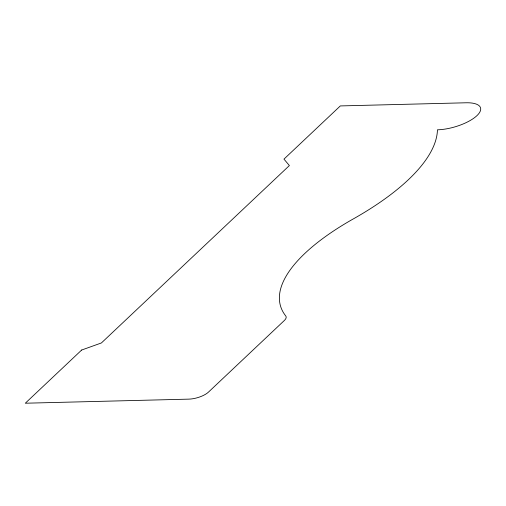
<?xml version="1.0" encoding="UTF-8"?>
<svg xmlns="http://www.w3.org/2000/svg" width="506" height="506" viewBox="0 0 506 506"><rect width="100%" height="100%" fill="white"/><g stroke="black" fill="none" stroke-linecap="round" stroke-linejoin="round"><path stroke-width="0.76" d="M81.662 350.025L25.3 403.219L188.877 399.133A14.87 5.471 -16.3 0 0 208.453 392.118L284.315 320.519A14.87 5.471 -16.3 0 0 285.732 315.934A203.089 74.761 -16.3 0 1 351.657 219.844A231.103 85.071 -16.3 0 0 437.443 129.808A29.98 11.037 -16.3 0 0 476.911 115.672A29.98 11.037 -16.3 0 0 466.077 102.781L340.329 105.925L283.967 159.118L289.381 165.557L101.402 342.954L81.662 350.025"/></g></svg>
